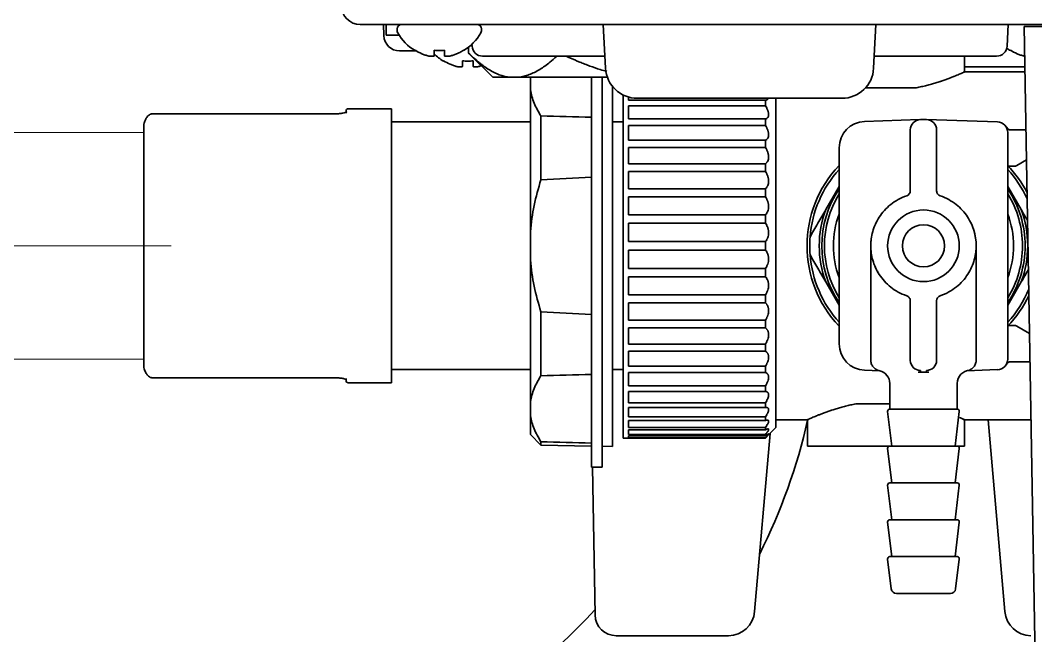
# Model space of a CAD drawing. Extents: x 6327 to 10269, y -393 to 3204.
# Drawn here: x 9465 to 9561.4, y 1313 to 1371.4 of the extents above; entities that cross this region are included whole.
import ezdxf

# ---------------------------------------------------------------- set-up
doc = ezdxf.new("R2010")
doc.units = 0
doc.header["$LTSCALE"] = 5
doc.layers.get('0').update_dxf_attribs({"linetype": 'CONTINUOUS', "lineweight": 0})
doc.layers.add('1', color=7, linetype='CONTINUOUS', true_color=0xffffff)

msp = doc.modelspace()

# ---------------------------------------------------------------- linework, layer by layer
for p, q in [((9460.823, 1360.776), (9476.723, 1360.776)), ((9460.823, 1339.276), (9476.723, 1339.276))]:
    msp.add_line(p, q)
at = {"color": 4}
msp.add_line((9379.323, 1350.026), (9479.323, 1350.026), dxfattribs=at)
at = {"layer": '1', "color": 7, "linetype": 'Continuous', "lineweight": 35}
for p, q in [((10131.473, 1371.026), (9497.273, 1371.026)), ((9499.473, 1371.026), (9499.51, 1369.974)), ((9499.723, 1370.026), (9499.723, 1371.026)), ((9500.773, 1370.626), (9500.773, 1370.426)), ((9508.773, 1370.426), (9508.773, 1370.626)), ((9520.336, 1371.026), (9520.554, 1366.869)), ((9546.21, 1371.026), (9545.992, 1366.869)), ((9558.773, 1371.026), (9558.665, 1368.974)), ((9560.273, 1370.826), (9564.272, 1370.826)), ((9561.373, 1307.791), (9560.273, 1370.826)), ((9500.95, 1370.026), (9499.723, 1370.026)), ((9502.531, 1368.526), (9501.009, 1368.526)), ((9502.473, 1368.548), (9502.473, 1368.581)), ((9507.073, 1368.581), (9507.073, 1368.548)), ((9507.555, 1368.319), (9507.555, 1368.884)), ((9507.88, 1368.974), (9507.871, 1369.157)), ((9558.973, 1368.548), (9558.973, 1368.581)), ((9505.173, 1367.548), (9505.173, 1367.581)), ((9507.555, 1368.319), (9509.855, 1366.019)), ((9508.879, 1368.026), (9509.877, 1368.026)), ((9509.877, 1368.026), (9520.493, 1368.026)), ((9546.052, 1368.026), (9556.669, 1368.026)), ((9554.623, 1366.483), (9554.623, 1368.026)), ((9556.669, 1368.026), (9557.667, 1368.026)), ((9560.273, 1368.03), (9560.325, 1368.024)), ((9560.351, 1366.526), (9554.527, 1366.526)), ((9554.623, 1367.026), (9560.342, 1367.026)), ((9509.855, 1366.019), (9511.493, 1366.019)), ((9511.493, 1366.019), (9512.278, 1366.019)), ((9520.723, 1366.02), (9512.278, 1366.019)), ((9513.423, 1364.816), (9513.423, 1366.019)), ((9519.223, 1366.019), (9519.223, 1361.026)), ((9520.223, 1366.019), (9520.223, 1361.026)), ((9513.423, 1351.363), (9513.423, 1364.816)), ((9521.223, 1330.99), (9521.223, 1365.132)), ((9550.046, 1365.026), (9545.232, 1365.026)), ((9522.223, 1331.776), (9522.223, 1364.335)), ((9522.723, 1363.854), (9522.723, 1364.142)), ((9535.723, 1363.854), (9522.723, 1363.854)), ((9523.55, 1364.026), (9542.996, 1364.026)), ((9535.723, 1363.316), (9535.723, 1363.854)), ((9536.723, 1364.025), (9536.723, 1332.776)), ((9495.923, 1362.826), (9495.923, 1362.627)), ((9500.223, 1363.026), (9496.123, 1363.026)), ((9500.223, 1337.026), (9500.223, 1363.026)), ((9522.723, 1362.062), (9522.723, 1363.316)), ((9522.723, 1363.316), (9535.723, 1363.316)), ((9494.923, 1362.552), (9477.602, 1362.552)), ((9494.923, 1362.552), (9494.923, 1362.545)), ((9513.423, 1361.776), (9500.223, 1361.776)), ((9514.423, 1362.352), (9514.423, 1356.291)), ((9522.223, 1361.776), (9521.223, 1361.776)), ((9535.723, 1362.062), (9522.723, 1362.062)), ((9535.723, 1361.446), (9535.723, 1362.062)), ((9545.136, 1361.831), (9550.338, 1362.013)), ((9550.438, 1362.016), (9550.723, 1362.026)), ((9550.723, 1362.026), (9551.008, 1362.016)), ((9551.006, 1362.016), (9557.758, 1361.78)), ((9476.723, 1338.729), (9476.723, 1361.324)), ((9519.223, 1329.026), (9519.223, 1361.026)), ((9520.223, 1361.026), (9520.223, 1329.026)), ((9522.723, 1360.036), (9522.723, 1361.446)), ((9522.723, 1361.446), (9535.723, 1361.446)), ((9558.716, 1361.135), (9558.595, 1361.271)), ((9558.723, 1360.781), (9558.723, 1359.782)), ((9559.025, 1361.026), (9560.447, 1361.026)), ((9535.723, 1360.036), (9522.723, 1360.036)), ((9535.723, 1359.354), (9535.723, 1360.036)), ((9558.723, 1359.782), (9558.723, 1340.271)), ((9522.723, 1357.815), (9522.723, 1359.354)), ((9522.723, 1359.354), (9535.723, 1359.354)), ((9542.723, 1340.72), (9542.723, 1359.333)), ((9535.723, 1357.815), (9522.723, 1357.815)), ((9535.723, 1357.08), (9535.723, 1357.815)), ((9549.473, 1355.24), (9549.473, 1358.518)), ((9551.973, 1358.518), (9551.973, 1355.24)), ((9560.497, 1358.191), (9559.592, 1357.647)), ((9522.723, 1355.442), (9522.723, 1357.08)), ((9522.723, 1357.08), (9535.723, 1357.08)), ((9558.87, 1357.576), (9558.723, 1357.576)), ((9559.334, 1357.576), (9558.87, 1357.576)), ((9535.723, 1355.442), (9522.723, 1355.442)), ((9535.723, 1354.669), (9535.723, 1355.442)), ((9542.723, 1355.67), (9541.446, 1353.459)), ((9559.999, 1353.459), (9558.723, 1355.67)), ((9522.723, 1352.964), (9522.723, 1354.669)), ((9522.723, 1354.669), (9535.723, 1354.669)), ((9535.723, 1352.964), (9522.723, 1352.964)), ((9535.723, 1352.167), (9535.723, 1352.964)), ((9522.723, 1350.428), (9522.723, 1352.167)), ((9522.723, 1352.167), (9535.723, 1352.167)), ((9513.423, 1348.689), (9513.423, 1351.363)), ((9535.723, 1350.428), (9522.723, 1350.428)), ((9535.723, 1349.624), (9535.723, 1350.428)), ((9522.723, 1347.885), (9522.723, 1349.624)), ((9522.723, 1349.624), (9535.723, 1349.624)), ((9545.723, 1350.026), (9545.723, 1339.054)), ((9555.723, 1339.04), (9555.723, 1350.046)), ((9513.423, 1335.236), (9513.423, 1348.689)), ((9535.723, 1347.885), (9522.723, 1347.885)), ((9535.723, 1347.089), (9535.723, 1347.885)), ((9522.723, 1345.384), (9522.723, 1347.089)), ((9522.723, 1347.089), (9535.723, 1347.089)), ((9541.446, 1346.593), (9542.723, 1344.383)), ((9558.723, 1344.383), (9559.999, 1346.593)), ((9535.723, 1345.384), (9522.723, 1345.384)), ((9535.723, 1344.61), (9535.723, 1345.384)), ((9522.723, 1342.972), (9522.723, 1344.61)), ((9522.723, 1344.61), (9535.723, 1344.61)), ((9549.473, 1341.534), (9549.473, 1344.812)), ((9551.973, 1344.812), (9551.973, 1341.534)), ((9514.423, 1343.761), (9514.423, 1337.7)), ((9535.723, 1342.972), (9522.723, 1342.972)), ((9535.723, 1342.238), (9535.723, 1342.972)), ((9558.723, 1342.476), (9558.87, 1342.476)), ((9558.87, 1342.476), (9559.334, 1342.476)), ((9559.592, 1342.405), (9560.785, 1341.689)), ((9522.723, 1340.699), (9522.723, 1342.238)), ((9522.723, 1342.238), (9535.723, 1342.238)), ((9535.723, 1340.699), (9522.723, 1340.699)), ((9535.723, 1340.016), (9535.723, 1340.699)), ((9522.723, 1338.606), (9522.723, 1340.016)), ((9522.723, 1340.016), (9535.723, 1340.016)), ((9558.723, 1340.271), (9558.723, 1339.271)), ((9535.723, 1338.606), (9522.723, 1338.606)), ((9535.723, 1337.99), (9535.723, 1338.606)), ((9560.831, 1339.026), (9559.025, 1339.026)), ((9500.223, 1338.276), (9513.423, 1338.276)), ((9521.223, 1338.276), (9522.223, 1338.276)), ((9522.723, 1336.736), (9522.723, 1337.99)), ((9522.723, 1337.99), (9535.723, 1337.99)), ((9546.592, 1338.17), (9545.136, 1338.221)), ((9550.249, 1338.043), (9550.207, 1338.044)), ((9550.723, 1338.026), (9550.249, 1338.043)), ((9551.197, 1338.043), (9550.723, 1338.026)), ((9551.239, 1338.044), (9551.197, 1338.043)), ((9557.758, 1338.272), (9554.853, 1338.17)), ((9477.605, 1337.5), (9494.923, 1337.5)), ((9494.923, 1337.5), (9494.923, 1337.507)), ((9495.923, 1337.226), (9495.923, 1337.425)), ((9496.123, 1337.026), (9500.223, 1337.026)), ((9535.723, 1336.736), (9522.723, 1336.736)), ((9535.723, 1336.198), (9535.723, 1336.736)), ((9547.523, 1336.96), (9547.523, 1334.526)), ((9553.923, 1334.526), (9553.923, 1336.962)), ((9522.723, 1335.125), (9522.723, 1336.198)), ((9522.723, 1336.198), (9535.723, 1336.198)), ((9513.423, 1333.899), (9513.423, 1335.236)), ((9535.723, 1335.125), (9522.723, 1335.125)), ((9522.723, 1333.803), (9522.723, 1334.675)), ((9522.723, 1334.675), (9535.723, 1334.675)), ((9535.723, 1334.675), (9535.723, 1335.125)), ((9544.3, 1335.026), (9547.523, 1335.026)), ((9513.423, 1332.126), (9513.423, 1333.899)), ((9535.723, 1333.803), (9522.723, 1333.803)), ((9535.723, 1333.451), (9535.723, 1333.803)), ((9547.324, 1334.302), (9547.723, 1331.026)), ((9550.723, 1334.526), (9547.523, 1334.526)), ((9553.923, 1334.526), (9550.723, 1334.526)), ((9553.723, 1331.026), (9554.121, 1334.302)), ((9522.723, 1332.798), (9522.723, 1333.451)), ((9522.723, 1333.451), (9535.723, 1333.451)), ((9535.723, 1332.798), (9522.723, 1332.798)), ((9535.723, 1332.549), (9535.723, 1332.798)), ((9535.866, 1331.919), (9536.723, 1332.776)), ((9536.723, 1333.526), (9539.819, 1333.526)), ((9539.723, 1333.569), (9539.723, 1331.026)), ((9554.527, 1333.526), (9560.927, 1333.526)), ((9554.623, 1331.026), (9554.623, 1333.569)), ((9558.448, 1315.308), (9556.854, 1333.526)), ((9513.423, 1332.126), (9514.423, 1331.109)), ((9522.223, 1331.776), (9522.723, 1331.776)), ((9522.723, 1332.128), (9522.723, 1332.549)), ((9522.723, 1332.549), (9535.723, 1332.549)), ((9535.723, 1332.128), (9522.723, 1332.128)), ((9522.723, 1331.806), (9522.723, 1331.988)), ((9522.723, 1331.988), (9535.723, 1331.988)), ((9535.723, 1331.806), (9522.723, 1331.806)), ((9522.723, 1331.778), (9535.723, 1331.778)), ((9536.177, 1332.212), (9534.698, 1315.308)), ((9535.723, 1331.988), (9535.723, 1332.128)), ((9535.723, 1331.778), (9535.723, 1331.806)), ((9514.423, 1331.109), (9514.423, 1331.435)), ((9514.423, 1331.109), (9519.223, 1331.025)), ((9520.223, 1331.007), (9521.223, 1330.99)), ((9539.723, 1331.026), (9547.173, 1331.026)), ((9547.173, 1331.026), (9547.523, 1331.026)), ((9547.324, 1330.802), (9547.723, 1327.526)), ((9553.923, 1331.026), (9547.523, 1331.026)), ((9553.723, 1327.526), (9554.121, 1330.802)), ((9553.923, 1331.026), (9554.623, 1331.026)), ((9519.223, 1329.026), (9520.223, 1329.026)), ((9519.551, 1314.991), (9519.306, 1329.025)), ((9547.324, 1327.302), (9547.723, 1324.026)), ((9553.923, 1327.526), (9547.523, 1327.526)), ((9553.723, 1324.026), (9554.121, 1327.302)), ((9547.324, 1323.802), (9547.723, 1320.526)), ((9553.923, 1324.026), (9547.523, 1324.026)), ((9553.723, 1320.526), (9554.121, 1323.802)), ((9547.324, 1320.302), (9547.669, 1317.466)), ((9553.923, 1320.526), (9547.523, 1320.526)), ((9553.776, 1317.466), (9554.121, 1320.302)), ((9548.166, 1317.026), (9553.28, 1317.026)), ((9521.551, 1313.026), (9532.208, 1313.026))]:
    msp.add_line(p, q, dxfattribs=at)
for radius in [3.4, 2]:
    msp.add_circle((9550.723, 1350.026), radius, dxfattribs=at)
for centre, radius, start, end in [((9497.273, 1372.826), 1.8, 180, 270), ((9501.173, 1370.626), 0.4, 90, 180), ((9501.173, 1370.426), 0.4, 180, 210.30118), ((9508.373, 1370.626), 0.4, 0, 90), ((9508.373, 1370.426), 0.4, 329.69882, 0), ((9501.009, 1370.026), 1.5, 182, 270), ((9504.972, 1372.646), 4.8, 210.30118, 238.60739), ((9504.574, 1372.646), 4.8, 301.34588, 329.69882), ((9504.773, 1372.328), 3.78, 262.39595, 269.99653), ((9504.773, 1372.328), 3.78, 270.00345, 277.60407), ((9508.879, 1369.026), 1, 183, 270), ((9557.667, 1369.026), 1, 270, 357), ((9561.472, 1372.646), 4.8, 233.7647, 238.60739), ((9507.672, 1371.646), 4.8, 224.9188, 238.62729), ((9523.55, 1367.026), 3, 183, 270), ((9542.996, 1367.026), 3, 270, 357), ((9496.123, 1362.826), 0.2, 90, 180), ((9545.223, 1359.333), 2.5, 92, 180), ((9550.473, 1361.017), 1, 92.00026, 180), ((9550.973, 1361.017), 1, 0, 88), ((9557.723, 1360.781), 1, 0, 88), ((9559.025, 1361.526), 0.5, 209.78213, 270), ((9550.723, 1350.026), 11.05, 136.38935, 223.61623), ((9550.723, 1350.026), 10.8, 137.79455, 175.47437), ((9550.723, 1350.026), 10.8, 24.35661, 42.20541), ((9550.723, 1350.026), 11.05, 27.19128, 43.61064), ((9559.334, 1358.076), 0.5, 270, 300.96376), ((9656.524, -1340.609), 2700.641, 92.914181, 93.016155), ((9550.723, 1350.026), 9.65, 146.00247, 213.99742), ((9550.723, 1350.026), 9.4, 148.33124, 211.66879), ((9548.973, 1355.24), 0.5, 288.553, 0), ((9550.723, 1350.026), 9.65, 0, 34.00317), ((9550.723, 1350.026), 9.4, 0, 31.67432), ((9550.723, 1350.026), 9.891, 159.69258, 200.30742), ((9550.723, 1350.026), 8.55, 159.33933, 200.66065), ((9550.723, 1350.026), 8.55, 0, 20.66628), ((9550.723, 1350.026), 9.891, 339.69258, 20.30742), ((9550.723, 1350.026), 5, 342.71717, 17.35029), ((9550.723, 1350.026), 10.8, 175.47437, 184.52563), ((9550.723, 1350.026), 10.8, 184.52563, 222.20545), ((9550.723, 1350.026), 9.65, 325.99683, 0), ((9550.723, 1350.026), 9.4, 328.32568, 0), ((9550.723, 1350.026), 8.55, 339.33372, 0), ((9552.473, 1344.812), 0.5, 108.553, 180), ((9550.723, 1350.026), 10.8, 317.79455, 337.64382), ((9550.723, 1350.026), 11.05, 316.38375, 334.80002), ((9656.524, 4040.661), 2700.641, 266.983845, 267.085819), ((9559.334, 1341.976), 0.5, 59.03624, 90), ((9545.223, 1340.72), 2.5, 180, 268), ((9557.723, 1339.271), 1, 272, 0), ((9559.025, 1338.526), 0.5, 90, 150.21787), ((9496.123, 1337.226), 0.2, 180, 270), ((9547.523, 1334.326), 0.2, 90, 186.93646), ((9553.923, 1334.326), 0.2, 353.06354, 90), ((9486.073, 1345.576), 55, 333.23204, 347.27907), ((9547.523, 1330.826), 0.2, 90, 186.93646), ((9553.923, 1330.826), 0.2, 353.06354, 90), ((9547.523, 1327.326), 0.2, 90, 186.93646), ((9553.923, 1327.326), 0.2, 353.06354, 90), ((9547.523, 1323.826), 0.2, 90, 186.93646), ((9553.923, 1323.826), 0.2, 353.06354, 90), ((9547.523, 1320.326), 0.2, 90, 186.93646), ((9553.923, 1320.326), 0.2, 353.06354, 90), ((9548.166, 1317.526), 0.5, 186.93646, 270), ((9553.28, 1317.526), 0.5, 270, 353.06354), ((9486.073, 1345.576), 45, 270, 318.05157), ((9521.551, 1315.026), 2, 181, 270.72164), ((9532.208, 1315.526), 2.5, 270.53943, 355), ((9560.938, 1315.526), 2.5, 185, 269.23801)]:
    msp.add_arc(centre, radius, start, end, dxfattribs=at)
for centre, major_axis, ratio, start_param, end_param in [((9656.524, 2710.802), (2700.641, 0), 0.5, 4.659747, 4.661527), ((9550.473, 1339.142), (-1, 0), 0.9574, 0, 1.527307), ((9550.973, 1339.142), (1, 0), 0.957403, 4.755865, 6.283172), ((9656.524, -10.75), (-2700.641, 0), 0.5, 4.763251, 4.765031), ((9546.273, 1336.962), (0.056, 1.249), 1, 4.75561, 6.08084), ((9555.173, 1336.962), (0.078, -1.248), 1, 3.110904, 4.650725), ((9656.524, 2679.885), (-2700.641, 0), 0.5, 1.518154, 1.519934)]:
    msp.add_ellipse(centre, major_axis=major_axis, ratio=ratio, start_param=start_param, end_param=end_param, dxfattribs=at)
for points, knots in [([(9502.473, 1368.581), (9502.676, 1368.457), (9502.886, 1368.349), (9503.211, 1368.211), (9503.321, 1368.169), (9503.544, 1368.093), (9503.658, 1368.06), (9503.773, 1368.03)], [0, 0, 0, 0, 0.5, 0.5, 0.75, 0.75, 1, 1, 1, 1]), ([(9505.273, 1368.581), (9505.273, 1368.457), (9505.273, 1368.349), (9505.273, 1368.211), (9505.273, 1368.169), (9505.273, 1368.093), (9505.273, 1368.06), (9505.273, 1368.03)], [0, 0, 0, 0, 0.5, 0.5, 0.75, 0.75, 1, 1, 1, 1]), ([(9558.973, 1368.581), (9559.176, 1368.457), (9559.386, 1368.349), (9559.711, 1368.211), (9559.821, 1368.169), (9560.044, 1368.093), (9560.158, 1368.06), (9560.273, 1368.03)], [0, 0, 0, 0, 0.5, 0.5, 0.75, 0.75, 1, 1, 1, 1]), ([(9505.173, 1367.581), (9505.376, 1367.457), (9505.586, 1367.349), (9505.911, 1367.211), (9506.021, 1367.169), (9506.244, 1367.093), (9506.358, 1367.06), (9506.473, 1367.03)], [0, 0, 0, 0, 0.5, 0.5, 0.75, 0.75, 1, 1, 1, 1]), ([(9511.493, 1366.019), (9511.146, 1366.056), (9510.805, 1366.139), (9510.131, 1366.389), (9509.799, 1366.556), (9509.307, 1366.857), (9509.144, 1366.967), (9508.901, 1367.142), (9508.82, 1367.203), (9508.699, 1367.296), (9508.659, 1367.328), (9508.578, 1367.392), (9508.378, 1367.555), (9508.022, 1367.865), (9507.71, 1368.165), (9507.555, 1368.319)], [0, 0, 0, 0, 0.25, 0.25, 0.5, 0.5, 0.625, 0.625, 0.6875, 0.6875, 0.71875, 0.71875, 0.75, 0.875, 1, 1, 1, 1]), ([(9507.973, 1367.581), (9507.973, 1367.457), (9507.973, 1367.349), (9507.973, 1367.211), (9507.973, 1367.169), (9507.973, 1367.093), (9507.973, 1367.06), (9507.973, 1367.03)], [0, 0, 0, 0, 0.5, 0.5, 0.75, 0.75, 1, 1, 1, 1]), ([(9515.88, 1367.994), (9515.681, 1367.806), (9515.165, 1367.35), (9514.638, 1366.965), (9513.984, 1366.562), (9513.651, 1366.394), (9513.226, 1366.236), (9513.141, 1366.207), (9513.012, 1366.167), (9512.969, 1366.154), (9512.883, 1366.131), (9512.668, 1366.075), (9512.451, 1366.037), (9512.278, 1366.019)], [0, 0, 0, 0, 0.175766, 0.450511, 0.450511, 0.725255, 0.725255, 0.793942, 0.793942, 0.828285, 0.828285, 0.862628, 1, 1, 1, 1]), ([(9520.671, 1366.577), (9520.462, 1366.633), (9520.254, 1366.693), (9519.719, 1366.857), (9519.393, 1366.967), (9518.907, 1367.142), (9518.745, 1367.203), (9518.503, 1367.296), (9518.422, 1367.328), (9518.262, 1367.392), (9517.861, 1367.555), (9517.368, 1367.77), (9516.958, 1367.96), (9516.862, 1368.005)], [0, 0, 0, 0, 0.160258, 0.160258, 0.414186, 0.414186, 0.54115, 0.54115, 0.604632, 0.604632, 0.668114, 0.922042, 1, 1, 1, 1]), ([(9508.473, 1367.03), (9508.527, 1367.044), (9508.621, 1367.07), (9508.714, 1367.099), (9508.754, 1367.112)], [0, 0, 0, 0, 0.576177, 1, 1, 1, 1]), ([(9554.623, 1366.526), (9554.623, 1366.526), (9554.609, 1366.52), (9554.568, 1366.502), (9554.534, 1366.486), (9554.527, 1366.483), (9554.511, 1366.476), (9554.503, 1366.472), (9554.477, 1366.461), (9554.458, 1366.452), (9554.396, 1366.425), (9554.301, 1366.383), (9554.121, 1366.305), (9553.975, 1366.244), (9553.857, 1366.195), (9553.816, 1366.178), (9553.752, 1366.152), (9553.73, 1366.143), (9553.686, 1366.125), (9553.575, 1366.08), (9553.359, 1365.994), (9553.04, 1365.873), (9552.807, 1365.789), (9552.625, 1365.725), (9552.532, 1365.693), (9552.435, 1365.661), (9552.371, 1365.639), (9552.338, 1365.628), (9552.173, 1365.574), (9551.902, 1365.488), (9551.473, 1365.362), (9551.022, 1365.241), (9550.706, 1365.166), (9550.382, 1365.093), (9550.216, 1365.059), (9550.046, 1365.026)], [0, 0, 0, 0, 0.060997, 0.123598, 0.123598, 0.139248, 0.139248, 0.154898, 0.154898, 0.186198, 0.186198, 0.248798, 0.311398, 0.373998, 0.373998, 0.405298, 0.405298, 0.420948, 0.420948, 0.436598, 0.499199, 0.561799, 0.624399, 0.624399, 0.655699, 0.671349, 0.671349, 0.686999, 0.686999, 0.749599, 0.812199, 0.8748, 0.9374, 0.9374, 1, 1, 1, 1]), ([(9514.423, 1362.352), (9514.162, 1362.753), (9513.943, 1363.159), (9513.604, 1363.979), (9513.485, 1364.395), (9513.423, 1364.816)], [0, 0, 0, 0, 0.5, 0.5, 1, 1, 1, 1]), ([(9535.723, 1363.854), (9535.767, 1363.857), (9535.807, 1363.865), (9535.861, 1363.886), (9535.878, 1363.894), (9535.902, 1363.909), (9535.91, 1363.914), (9535.925, 1363.926), (9535.932, 1363.932), (9535.96, 1363.959), (9535.977, 1363.983), (9535.991, 1364.011)], [0, 0, 0, 0, 0.358808, 0.358808, 0.538212, 0.538212, 0.627914, 0.627914, 0.717616, 0.717616, 1, 1, 1, 1]), ([(9495.961, 1362.727), (9495.961, 1362.727), (9495.96, 1362.726), (9495.937, 1362.71), (9495.837, 1362.669), (9495.628, 1362.612), (9495.298, 1362.565), (9495.003, 1362.547), (9494.849, 1362.554), (9494.827, 1362.555)], [0, 0, 0, 0, 0.018111, 0.118249, 0.264032, 0.470073, 0.710482, 0.959056, 1, 1, 1, 1]), ([(9535.723, 1362.062), (9535.767, 1362.075), (9535.807, 1362.093), (9535.861, 1362.128), (9535.878, 1362.142), (9535.902, 1362.164), (9535.91, 1362.172), (9535.925, 1362.189), (9535.932, 1362.197), (9535.965, 1362.242), (9535.986, 1362.284), (9536.008, 1362.356), (9536.013, 1362.381), (9536.019, 1362.422), (9536.02, 1362.436), (9536.022, 1362.465), (9536.023, 1362.479), (9536.023, 1362.553), (9536.016, 1362.617), (9535.998, 1362.701), (9535.994, 1362.718), (9535.985, 1362.752), (9535.97, 1362.804), (9535.953, 1362.856), (9535.926, 1362.926), (9535.911, 1362.962), (9535.879, 1363.034), (9535.862, 1363.069), (9535.807, 1363.176), (9535.767, 1363.246), (9535.723, 1363.316)], [0, 0, 0, 0, 0.125, 0.125, 0.1875, 0.1875, 0.21875, 0.21875, 0.25, 0.25, 0.375, 0.375, 0.4375, 0.4375, 0.46875, 0.46875, 0.5, 0.5, 0.625, 0.625, 0.65625, 0.65625, 0.6875, 0.75, 0.75, 0.8125, 0.8125, 0.875, 0.875, 1, 1, 1, 1]), ([(9476.723, 1361.324), (9476.723, 1361.331), (9476.723, 1361.339), (9476.723, 1361.354), (9476.724, 1361.377), (9476.726, 1361.43), (9476.73, 1361.475), (9476.738, 1361.535), (9476.742, 1361.564), (9476.753, 1361.622), (9476.759, 1361.651), (9476.779, 1361.735), (9476.795, 1361.789), (9476.833, 1361.894), (9476.853, 1361.945), (9476.876, 1361.994)], [0, 0, 0, 0, 0.03125, 0.03125, 0.0625, 0.125, 0.25, 0.25, 0.375, 0.375, 0.5, 0.5, 0.75, 0.75, 1, 1, 1, 1]), ([(9476.876, 1361.994), (9476.9, 1362.044), (9476.926, 1362.094), (9476.986, 1362.19), (9477.019, 1362.236), (9477.075, 1362.303), (9477.095, 1362.324), (9477.137, 1362.367), (9477.159, 1362.387), (9477.228, 1362.445), (9477.278, 1362.481), (9477.334, 1362.511)], [0, 0, 0, 0, 0.25, 0.25, 0.5, 0.5, 0.625, 0.625, 0.75, 0.75, 1, 1, 1, 1]), ([(9535.723, 1360.036), (9535.767, 1360.058), (9535.807, 1360.086), (9535.861, 1360.135), (9535.878, 1360.153), (9535.902, 1360.183), (9535.91, 1360.193), (9535.925, 1360.214), (9535.932, 1360.225), (9535.965, 1360.282), (9535.986, 1360.333), (9536.008, 1360.417), (9536.013, 1360.447), (9536.019, 1360.494), (9536.02, 1360.51), (9536.022, 1360.543), (9536.023, 1360.559), (9536.023, 1360.642), (9536.016, 1360.712), (9535.998, 1360.803), (9535.994, 1360.822), (9535.985, 1360.859), (9535.97, 1360.914), (9535.953, 1360.97), (9535.926, 1361.044), (9535.911, 1361.082), (9535.879, 1361.157), (9535.862, 1361.194), (9535.807, 1361.303), (9535.767, 1361.375), (9535.723, 1361.446)], [0, 0, 0, 0, 0.125, 0.125, 0.1875, 0.1875, 0.21875, 0.21875, 0.25, 0.25, 0.375, 0.375, 0.4375, 0.4375, 0.46875, 0.46875, 0.5, 0.5, 0.625, 0.625, 0.65625, 0.65625, 0.6875, 0.75, 0.75, 0.8125, 0.8125, 0.875, 0.875, 1, 1, 1, 1]), ([(9549.473, 1358.518), (9549.473, 1358.709), (9549.473, 1359.089), (9549.473, 1359.627), (9549.473, 1360.106), (9549.473, 1360.497), (9549.473, 1360.787), (9549.473, 1360.973), (9549.473, 1361.017), (9549.473, 1361.017)], [0, 0, 0, 0, 0.146168, 0.289853, 0.434024, 0.577627, 0.714047, 0.851827, 1, 1, 1, 1]), ([(9551.973, 1361.017), (9551.973, 1361.017), (9551.973, 1360.972), (9551.973, 1360.775), (9551.973, 1360.461), (9551.973, 1360.055), (9551.973, 1359.589), (9551.973, 1359.075), (9551.973, 1358.709), (9551.973, 1358.518)], [0, 0, 0, 0, 0.148263, 0.293914, 0.439938, 0.585587, 0.720883, 0.853972, 1, 1, 1, 1]), ([(9535.723, 1357.815), (9535.767, 1357.846), (9535.807, 1357.883), (9535.861, 1357.946), (9535.878, 1357.968), (9535.902, 1358.004), (9535.91, 1358.016), (9535.925, 1358.042), (9535.932, 1358.055), (9535.965, 1358.122), (9535.986, 1358.181), (9536.008, 1358.277), (9536.013, 1358.31), (9536.019, 1358.362), (9536.02, 1358.38), (9536.022, 1358.416), (9536.023, 1358.434), (9536.023, 1358.524), (9536.016, 1358.6), (9535.998, 1358.696), (9535.994, 1358.716), (9535.985, 1358.755), (9535.97, 1358.813), (9535.953, 1358.871), (9535.926, 1358.948), (9535.911, 1358.986), (9535.879, 1359.063), (9535.862, 1359.101), (9535.807, 1359.212), (9535.767, 1359.284), (9535.723, 1359.354)], [0, 0, 0, 0, 0.125, 0.125, 0.1875, 0.1875, 0.21875, 0.21875, 0.25, 0.25, 0.375, 0.375, 0.4375, 0.4375, 0.46875, 0.46875, 0.5, 0.5, 0.625, 0.625, 0.65625, 0.65625, 0.6875, 0.75, 0.75, 0.8125, 0.8125, 0.875, 0.875, 1, 1, 1, 1]), ([(9535.723, 1355.442), (9535.767, 1355.482), (9535.807, 1355.526), (9535.861, 1355.602), (9535.878, 1355.628), (9535.902, 1355.67), (9535.91, 1355.684), (9535.925, 1355.713), (9535.932, 1355.728), (9535.965, 1355.805), (9535.986, 1355.87), (9536.008, 1355.975), (9536.013, 1356.012), (9536.019, 1356.068), (9536.02, 1356.087), (9536.022, 1356.126), (9536.023, 1356.145), (9536.023, 1356.241), (9536.016, 1356.32), (9535.998, 1356.421), (9535.994, 1356.441), (9535.985, 1356.481), (9535.97, 1356.541), (9535.953, 1356.6), (9535.926, 1356.678), (9535.911, 1356.717), (9535.879, 1356.793), (9535.862, 1356.831), (9535.807, 1356.941), (9535.767, 1357.012), (9535.723, 1357.08)], [0, 0, 0, 0, 0.125, 0.125, 0.1875, 0.1875, 0.21875, 0.21875, 0.25, 0.25, 0.375, 0.375, 0.4375, 0.4375, 0.46875, 0.46875, 0.5, 0.5, 0.625, 0.625, 0.65625, 0.65625, 0.6875, 0.75, 0.75, 0.8125, 0.8125, 0.875, 0.875, 1, 1, 1, 1]), ([(9513.423, 1351.363), (9513.485, 1352.206), (9513.604, 1353.037), (9513.943, 1354.678), (9514.162, 1355.489), (9514.423, 1356.291)], [0, 0, 0, 0, 0.5, 0.5, 1, 1, 1, 1]), ([(9551.973, 1355.24), (9551.973, 1355.188), (9551.981, 1355.136), (9552.013, 1355.037), (9552.037, 1354.991), (9552.097, 1354.906), (9552.134, 1354.869), (9552.218, 1354.807), (9552.265, 1354.783), (9552.314, 1354.766)], [0, 0, 0, 0, 0.25, 0.25, 0.5, 0.5, 0.75, 0.75, 1, 1, 1, 1]), ([(9535.723, 1352.964), (9535.767, 1353.011), (9535.807, 1353.063), (9535.861, 1353.149), (9535.878, 1353.179), (9535.902, 1353.226), (9535.91, 1353.242), (9535.925, 1353.274), (9535.932, 1353.291), (9535.965, 1353.375), (9535.986, 1353.446), (9536.008, 1353.558), (9536.013, 1353.597), (9536.019, 1353.656), (9536.02, 1353.677), (9536.022, 1353.717), (9536.023, 1353.737), (9536.023, 1353.837), (9536.016, 1353.918), (9535.998, 1354.02), (9535.994, 1354.041), (9535.985, 1354.081), (9535.97, 1354.142), (9535.953, 1354.201), (9535.926, 1354.278), (9535.911, 1354.317), (9535.879, 1354.392), (9535.862, 1354.429), (9535.807, 1354.536), (9535.767, 1354.604), (9535.723, 1354.669)], [0, 0, 0, 0, 0.125, 0.125, 0.1875, 0.1875, 0.21875, 0.21875, 0.25, 0.25, 0.375, 0.375, 0.4375, 0.4375, 0.46875, 0.46875, 0.5, 0.5, 0.625, 0.625, 0.65625, 0.65625, 0.6875, 0.75, 0.75, 0.8125, 0.8125, 0.875, 0.875, 1, 1, 1, 1]), ([(9549.132, 1345.286), (9548.848, 1345.381), (9548.578, 1345.5), (9548.07, 1345.778), (9547.833, 1345.936), (9547.395, 1346.284), (9547.195, 1346.473), (9546.834, 1346.872), (9546.673, 1347.083), (9546.39, 1347.518), (9546.268, 1347.742), (9546.063, 1348.197), (9545.979, 1348.427), (9545.848, 1348.887), (9545.801, 1349.118), (9545.738, 1349.572), (9545.723, 1349.797), (9545.723, 1350.03), (9545.723, 1350.043), (9545.723, 1350.071), (9545.723, 1350.113), (9545.726, 1350.21), (9545.73, 1350.294), (9545.741, 1350.462), (9545.752, 1350.576), (9545.798, 1350.918), (9545.845, 1351.149), (9545.975, 1351.611), (9546.058, 1351.843), (9546.263, 1352.299), (9546.384, 1352.525), (9546.667, 1352.962), (9546.828, 1353.173), (9547.19, 1353.575), (9547.391, 1353.764), (9547.829, 1354.113), (9548.067, 1354.272), (9548.576, 1354.551), (9548.847, 1354.671), (9549.132, 1354.766)], [0, 0, 0, 0, 0.0625, 0.0625, 0.125, 0.125, 0.1875, 0.1875, 0.25, 0.25, 0.3125, 0.3125, 0.375, 0.375, 0.4375, 0.4375, 0.5, 0.5, 0.503906, 0.503906, 0.507812, 0.515625, 0.53125, 0.53125, 0.5625, 0.5625, 0.625, 0.625, 0.6875, 0.6875, 0.75, 0.75, 0.8125, 0.8125, 0.875, 0.875, 0.9375, 0.9375, 1, 1, 1, 1]), ([(9552.314, 1354.766), (9552.596, 1354.672), (9552.865, 1354.553), (9553.369, 1354.278), (9553.605, 1354.121), (9554.041, 1353.777), (9554.24, 1353.59), (9554.601, 1353.194), (9554.761, 1352.985), (9555.044, 1352.554), (9555.166, 1352.332), (9555.372, 1351.882), (9555.457, 1351.654), (9555.59, 1351.197), (9555.638, 1350.969), (9555.704, 1350.518), (9555.72, 1350.295), (9555.723, 1350.076), (9555.723, 1350.074), (9555.723, 1350.071), (9555.723, 1350.066), (9555.723, 1350.053), (9555.723, 1350.029), (9555.723, 1349.98), (9555.721, 1349.882), (9555.718, 1349.798), (9555.708, 1349.628), (9555.698, 1349.514), (9555.654, 1349.169), (9555.609, 1348.936), (9555.481, 1348.469), (9555.398, 1348.236), (9555.195, 1347.775), (9555.073, 1347.548), (9554.79, 1347.107), (9554.629, 1346.893), (9554.266, 1346.488), (9554.065, 1346.296), (9553.624, 1345.944), (9553.385, 1345.784), (9552.873, 1345.503), (9552.6, 1345.382), (9552.314, 1345.286)], [0, 0, 0, 0, 0.0625, 0.0625, 0.125, 0.125, 0.1875, 0.1875, 0.25, 0.25, 0.3125, 0.3125, 0.375, 0.375, 0.4375, 0.4375, 0.5, 0.5, 0.500488, 0.500488, 0.500977, 0.501953, 0.503906, 0.507812, 0.515625, 0.53125, 0.53125, 0.5625, 0.5625, 0.625, 0.625, 0.6875, 0.6875, 0.75, 0.75, 0.8125, 0.8125, 0.875, 0.875, 0.9375, 0.9375, 1, 1, 1, 1]), ([(9539.957, 1350.878), (9540.202, 1351.303), (9540.448, 1351.73), (9540.945, 1352.59), (9541.195, 1353.023), (9541.446, 1353.459)], [0, 0, 0, 0, 0.5, 0.5, 1, 1, 1, 1]), ([(9535.723, 1350.428), (9535.767, 1350.483), (9535.807, 1350.541), (9535.861, 1350.636), (9535.878, 1350.668), (9535.902, 1350.719), (9535.91, 1350.737), (9535.925, 1350.772), (9535.932, 1350.79), (9535.965, 1350.88), (9535.986, 1350.955), (9536.008, 1351.073), (9536.013, 1351.113), (9536.019, 1351.174), (9536.02, 1351.195), (9536.022, 1351.236), (9536.023, 1351.256), (9536.023, 1351.359), (9536.016, 1351.441), (9535.998, 1351.543), (9535.994, 1351.563), (9535.985, 1351.603), (9535.97, 1351.663), (9535.953, 1351.72), (9535.926, 1351.796), (9535.911, 1351.833), (9535.879, 1351.906), (9535.862, 1351.941), (9535.807, 1352.043), (9535.767, 1352.107), (9535.723, 1352.167)], [0, 0, 0, 0, 0.125, 0.125, 0.1875, 0.1875, 0.21875, 0.21875, 0.25, 0.25, 0.375, 0.375, 0.4375, 0.4375, 0.46875, 0.46875, 0.5, 0.5, 0.625, 0.625, 0.65625, 0.65625, 0.6875, 0.75, 0.75, 0.8125, 0.8125, 0.875, 0.875, 1, 1, 1, 1]), ([(9535.723, 1347.885), (9535.767, 1347.945), (9535.807, 1348.009), (9535.861, 1348.111), (9535.878, 1348.145), (9535.902, 1348.199), (9535.91, 1348.218), (9535.925, 1348.255), (9535.932, 1348.274), (9535.965, 1348.368), (9535.986, 1348.446), (9536.008, 1348.566), (9536.013, 1348.607), (9536.019, 1348.669), (9536.02, 1348.69), (9536.022, 1348.731), (9536.023, 1348.752), (9536.023, 1348.855), (9536.016, 1348.935), (9535.998, 1349.035), (9535.994, 1349.055), (9535.985, 1349.094), (9535.97, 1349.152), (9535.953, 1349.207), (9535.926, 1349.279), (9535.911, 1349.314), (9535.879, 1349.383), (9535.862, 1349.416), (9535.807, 1349.511), (9535.767, 1349.569), (9535.723, 1349.624)], [0, 0, 0, 0, 0.125, 0.125, 0.1875, 0.1875, 0.21875, 0.21875, 0.25, 0.25, 0.375, 0.375, 0.4375, 0.4375, 0.46875, 0.46875, 0.5, 0.5, 0.625, 0.625, 0.65625, 0.65625, 0.6875, 0.75, 0.75, 0.8125, 0.8125, 0.875, 0.875, 1, 1, 1, 1]), ([(9541.446, 1346.593), (9541.195, 1347.029), (9540.945, 1347.462), (9540.448, 1348.322), (9540.202, 1348.749), (9539.957, 1349.174)], [0, 0, 0, 0, 0.5, 0.5, 1, 1, 1, 1]), ([(9514.423, 1343.761), (9514.162, 1344.563), (9513.943, 1345.374), (9513.604, 1347.016), (9513.485, 1347.847), (9513.423, 1348.689)], [0, 0, 0, 0, 0.5, 0.5, 1, 1, 1, 1]), ([(9546.385, 1347.54), (9546.358, 1347.588), (9546.331, 1347.635), (9546.28, 1347.732), (9546.255, 1347.78), (9546.198, 1347.897), (9546.166, 1347.966), (9546.136, 1348.035)], [0, 0, 0, 0, 0.293816, 0.293816, 0.587633, 0.587633, 1, 1, 1, 1]), ([(9535.723, 1345.384), (9535.767, 1345.448), (9535.807, 1345.516), (9535.861, 1345.623), (9535.878, 1345.659), (9535.902, 1345.715), (9535.91, 1345.734), (9535.925, 1345.773), (9535.932, 1345.792), (9535.965, 1345.889), (9535.986, 1345.968), (9536.008, 1346.089), (9536.013, 1346.129), (9536.019, 1346.191), (9536.02, 1346.212), (9536.022, 1346.252), (9536.023, 1346.273), (9536.023, 1346.373), (9536.016, 1346.452), (9535.998, 1346.547), (9535.994, 1346.566), (9535.985, 1346.603), (9535.97, 1346.658), (9535.953, 1346.71), (9535.926, 1346.777), (9535.911, 1346.81), (9535.879, 1346.872), (9535.862, 1346.902), (9535.807, 1346.989), (9535.767, 1347.041), (9535.723, 1347.089)], [0, 0, 0, 0, 0.125, 0.125, 0.1875, 0.1875, 0.21875, 0.21875, 0.25, 0.25, 0.375, 0.375, 0.4375, 0.4375, 0.46875, 0.46875, 0.5, 0.5, 0.625, 0.625, 0.65625, 0.65625, 0.6875, 0.75, 0.75, 0.8125, 0.8125, 0.875, 0.875, 1, 1, 1, 1]), ([(9549.473, 1344.812), (9549.473, 1344.864), (9549.465, 1344.916), (9549.433, 1345.015), (9549.409, 1345.062), (9549.348, 1345.146), (9549.312, 1345.183), (9549.228, 1345.245), (9549.181, 1345.269), (9549.132, 1345.286)], [0, 0, 0, 0, 0.25, 0.25, 0.5, 0.5, 0.75, 0.75, 1, 1, 1, 1]), ([(9535.723, 1342.972), (9535.767, 1343.04), (9535.807, 1343.111), (9535.861, 1343.221), (9535.878, 1343.258), (9535.902, 1343.315), (9535.91, 1343.334), (9535.925, 1343.373), (9535.932, 1343.392), (9535.965, 1343.49), (9535.986, 1343.569), (9536.008, 1343.688), (9536.013, 1343.727), (9536.019, 1343.787), (9536.02, 1343.807), (9536.022, 1343.847), (9536.023, 1343.866), (9536.023, 1343.963), (9536.016, 1344.037), (9535.998, 1344.126), (9535.994, 1344.144), (9535.985, 1344.178), (9535.97, 1344.229), (9535.953, 1344.277), (9535.926, 1344.338), (9535.911, 1344.367), (9535.879, 1344.424), (9535.862, 1344.45), (9535.807, 1344.526), (9535.767, 1344.57), (9535.723, 1344.61)], [0, 0, 0, 0, 0.125, 0.125, 0.1875, 0.1875, 0.21875, 0.21875, 0.25, 0.25, 0.375, 0.375, 0.4375, 0.4375, 0.46875, 0.46875, 0.5, 0.5, 0.625, 0.625, 0.65625, 0.65625, 0.6875, 0.75, 0.75, 0.8125, 0.8125, 0.875, 0.875, 1, 1, 1, 1]), ([(9535.723, 1340.699), (9535.767, 1340.768), (9535.807, 1340.84), (9535.861, 1340.951), (9535.878, 1340.988), (9535.902, 1341.045), (9535.91, 1341.064), (9535.925, 1341.103), (9535.932, 1341.122), (9535.965, 1341.218), (9535.986, 1341.295), (9536.008, 1341.41), (9536.013, 1341.448), (9536.019, 1341.505), (9536.02, 1341.524), (9536.022, 1341.561), (9536.023, 1341.58), (9536.023, 1341.67), (9536.016, 1341.739), (9535.998, 1341.821), (9535.994, 1341.837), (9535.985, 1341.868), (9535.97, 1341.914), (9535.953, 1341.956), (9535.926, 1342.01), (9535.911, 1342.035), (9535.879, 1342.084), (9535.862, 1342.106), (9535.807, 1342.17), (9535.767, 1342.206), (9535.723, 1342.238)], [0, 0, 0, 0, 0.125, 0.125, 0.1875, 0.1875, 0.21875, 0.21875, 0.25, 0.25, 0.375, 0.375, 0.4375, 0.4375, 0.46875, 0.46875, 0.5, 0.5, 0.625, 0.625, 0.65625, 0.65625, 0.6875, 0.75, 0.75, 0.8125, 0.8125, 0.875, 0.875, 1, 1, 1, 1]), ([(9549.473, 1339.142), (9549.473, 1339.194), (9549.473, 1339.336), (9549.473, 1339.65), (9549.473, 1340.041), (9549.473, 1340.491), (9549.473, 1340.992), (9549.473, 1341.349), (9549.473, 1341.534)], [0, 0, 0, 0, 0.170153, 0.338815, 0.505661, 0.664621, 0.826311, 1, 1, 1, 1]), ([(9551.973, 1341.534), (9551.973, 1341.357), (9551.973, 1341.004), (9551.973, 1340.502), (9551.973, 1340.045), (9551.973, 1339.65), (9551.973, 1339.337), (9551.973, 1339.194), (9551.973, 1339.142)], [0, 0, 0, 0, 0.166853, 0.330789, 0.494535, 0.660664, 0.82941, 1, 1, 1, 1]), ([(9535.723, 1338.606), (9535.767, 1338.677), (9535.807, 1338.748), (9535.861, 1338.858), (9535.878, 1338.895), (9535.902, 1338.95), (9535.91, 1338.969), (9535.925, 1339.006), (9535.932, 1339.025), (9535.965, 1339.118), (9535.986, 1339.191), (9536.008, 1339.3), (9536.013, 1339.335), (9536.019, 1339.389), (9536.02, 1339.406), (9536.022, 1339.441), (9536.023, 1339.458), (9536.023, 1339.541), (9536.016, 1339.603), (9535.998, 1339.675), (9535.994, 1339.689), (9535.985, 1339.716), (9535.97, 1339.756), (9535.953, 1339.792), (9535.926, 1339.837), (9535.911, 1339.859), (9535.879, 1339.898), (9535.862, 1339.916), (9535.807, 1339.966), (9535.767, 1339.994), (9535.723, 1340.016)], [0, 0, 0, 0, 0.125, 0.125, 0.1875, 0.1875, 0.21875, 0.21875, 0.25, 0.25, 0.375, 0.375, 0.4375, 0.4375, 0.46875, 0.46875, 0.5, 0.5, 0.625, 0.625, 0.65625, 0.65625, 0.6875, 0.75, 0.75, 0.8125, 0.8125, 0.875, 0.875, 1, 1, 1, 1]), ([(9545.725, 1339.198), (9545.722, 1339.08), (9545.754, 1338.851), (9545.924, 1338.529), (9546.2, 1338.291), (9546.416, 1338.209), (9546.532, 1338.185)], [0, 0, 0, 0, 0.242095, 0.500006, 0.757914, 1, 1, 1, 1]), ([(9554.914, 1338.185), (9555.03, 1338.209), (9555.246, 1338.291), (9555.521, 1338.529), (9555.692, 1338.851), (9555.723, 1339.08), (9555.721, 1339.198)], [0, 0, 0, 0, 0.242094, 0.500003, 0.75791, 1, 1, 1, 1]), ([(9476.876, 1338.059), (9476.9, 1338.008), (9476.926, 1337.958), (9476.986, 1337.862), (9477.019, 1337.816), (9477.075, 1337.75), (9477.095, 1337.728), (9477.137, 1337.686), (9477.159, 1337.665), (9477.228, 1337.607), (9477.278, 1337.572), (9477.334, 1337.541)], [0, 0, 0, 0, 0.25, 0.25, 0.5, 0.5, 0.625, 0.625, 0.75, 0.75, 1, 1, 1, 1]), ([(9477.723, 1337.507), (9477.715, 1337.506), (9477.707, 1337.505), (9477.69, 1337.504), (9477.682, 1337.503), (9477.657, 1337.501), (9477.641, 1337.5), (9477.592, 1337.499), (9477.559, 1337.5), (9477.494, 1337.506), (9477.462, 1337.51), (9477.398, 1337.522), (9477.366, 1337.531), (9477.334, 1337.541)], [0, 0, 0, 0, 0.0625, 0.0625, 0.125, 0.125, 0.25, 0.25, 0.5, 0.5, 0.75, 0.75, 1, 1, 1, 1]), ([(9513.423, 1335.236), (9513.485, 1335.657), (9513.604, 1336.073), (9513.943, 1336.894), (9514.162, 1337.299), (9514.423, 1337.7)], [0, 0, 0, 0, 0.5, 0.5, 1, 1, 1, 1]), ([(9535.723, 1336.736), (9535.767, 1336.806), (9535.807, 1336.876), (9535.861, 1336.982), (9535.878, 1337.017), (9535.902, 1337.071), (9535.91, 1337.089), (9535.925, 1337.124), (9535.932, 1337.142), (9535.965, 1337.23), (9535.986, 1337.299), (9536.008, 1337.398), (9536.013, 1337.431), (9536.019, 1337.479), (9536.02, 1337.495), (9536.022, 1337.526), (9536.023, 1337.541), (9536.023, 1337.615), (9536.016, 1337.669), (9535.998, 1337.73), (9535.994, 1337.742), (9535.985, 1337.765), (9535.97, 1337.798), (9535.953, 1337.827), (9535.926, 1337.863), (9535.911, 1337.88), (9535.879, 1337.91), (9535.862, 1337.923), (9535.807, 1337.959), (9535.767, 1337.977), (9535.723, 1337.99)], [0, 0, 0, 0, 0.125, 0.125, 0.1875, 0.1875, 0.21875, 0.21875, 0.25, 0.25, 0.375, 0.375, 0.4375, 0.4375, 0.46875, 0.46875, 0.5, 0.5, 0.625, 0.625, 0.65625, 0.65625, 0.6875, 0.75, 0.75, 0.8125, 0.8125, 0.875, 0.875, 1, 1, 1, 1]), ([(9550.429, 1338.185), (9550.429, 1338.183), (9550.43, 1338.179), (9550.429, 1338.172), (9550.429, 1338.165), (9550.429, 1338.159), (9550.428, 1338.153), (9550.427, 1338.147), (9550.426, 1338.141), (9550.425, 1338.135), (9550.424, 1338.13), (9550.422, 1338.125), (9550.421, 1338.12), (9550.419, 1338.115), (9550.417, 1338.11), (9550.414, 1338.106), (9550.412, 1338.101), (9550.409, 1338.097), (9550.407, 1338.093), (9550.404, 1338.089), (9550.401, 1338.085), (9550.397, 1338.082), (9550.394, 1338.078), (9550.39, 1338.075), (9550.386, 1338.072), (9550.382, 1338.069), (9550.378, 1338.067), (9550.374, 1338.064), (9550.369, 1338.062), (9550.365, 1338.059), (9550.36, 1338.057), (9550.355, 1338.055), (9550.349, 1338.053), (9550.344, 1338.052), (9550.338, 1338.05), (9550.333, 1338.049), (9550.327, 1338.047), (9550.321, 1338.046), (9550.314, 1338.045), (9550.308, 1338.045), (9550.301, 1338.044), (9550.294, 1338.043), (9550.287, 1338.043), (9550.28, 1338.043), (9550.272, 1338.042), (9550.265, 1338.042), (9550.257, 1338.042), (9550.252, 1338.043), (9550.249, 1338.043)], [0, 0, 0, 0, 0.022921, 0.045768, 0.068543, 0.091246, 0.11388, 0.136445, 0.158943, 0.181375, 0.203743, 0.226048, 0.248291, 0.270475, 0.292599, 0.314667, 0.33668, 0.358638, 0.380543, 0.402397, 0.424202, 0.445959, 0.467669, 0.489334, 0.510956, 0.532536, 0.554076, 0.575577, 0.597042, 0.61847, 0.639865, 0.661228, 0.68256, 0.703863, 0.725139, 0.746389, 0.767615, 0.788819, 0.810003, 0.831167, 0.852314, 0.873445, 0.894563, 0.915668, 0.936763, 0.957848, 0.978927, 1, 1, 1, 1]), ([(9494.923, 1337.496), (9494.969, 1337.498), (9495.146, 1337.5), (9495.45, 1337.47), (9495.749, 1337.412), (9495.914, 1337.355), (9495.959, 1337.328), (9495.961, 1337.325), (9495.961, 1337.325)], [0, 0, 0, 0, 0.089897, 0.349036, 0.612704, 0.835843, 0.975178, 1, 1, 1, 1]), ([(9535.723, 1335.125), (9535.767, 1335.192), (9535.807, 1335.26), (9535.861, 1335.36), (9535.878, 1335.394), (9535.902, 1335.444), (9535.91, 1335.46), (9535.925, 1335.493), (9535.932, 1335.51), (9535.965, 1335.591), (9535.986, 1335.654), (9536.008, 1335.743), (9536.013, 1335.772), (9536.019, 1335.814), (9536.02, 1335.828), (9536.022, 1335.855), (9536.023, 1335.868), (9536.023, 1335.931), (9536.016, 1335.976), (9535.998, 1336.025), (9535.994, 1336.035), (9535.985, 1336.053), (9535.97, 1336.078), (9535.953, 1336.1), (9535.926, 1336.126), (9535.911, 1336.138), (9535.879, 1336.158), (9535.862, 1336.166), (9535.807, 1336.187), (9535.767, 1336.195), (9535.723, 1336.198)], [0, 0, 0, 0, 0.125, 0.125, 0.1875, 0.1875, 0.21875, 0.21875, 0.25, 0.25, 0.375, 0.375, 0.4375, 0.4375, 0.46875, 0.46875, 0.5, 0.5, 0.625, 0.625, 0.65625, 0.65625, 0.6875, 0.75, 0.75, 0.8125, 0.8125, 0.875, 0.875, 1, 1, 1, 1]), ([(9535.723, 1333.803), (9535.767, 1333.868), (9535.807, 1333.931), (9535.861, 1334.024), (9535.878, 1334.055), (9535.902, 1334.1), (9535.91, 1334.115), (9535.925, 1334.145), (9535.932, 1334.16), (9535.965, 1334.233), (9535.986, 1334.289), (9536.008, 1334.365), (9536.013, 1334.39), (9536.019, 1334.426), (9536.02, 1334.437), (9536.022, 1334.459), (9536.023, 1334.47), (9536.023, 1334.521), (9536.016, 1334.556), (9535.998, 1334.593), (9535.994, 1334.599), (9535.985, 1334.612), (9535.97, 1334.63), (9535.953, 1334.644), (9535.926, 1334.66), (9535.911, 1334.666), (9535.879, 1334.675), (9535.862, 1334.678), (9535.807, 1334.684), (9535.767, 1334.682), (9535.723, 1334.675)], [0, 0, 0, 0, 0.125, 0.125, 0.1875, 0.1875, 0.21875, 0.21875, 0.25, 0.25, 0.375, 0.375, 0.4375, 0.4375, 0.46875, 0.46875, 0.5, 0.5, 0.625, 0.625, 0.65625, 0.65625, 0.6875, 0.75, 0.75, 0.8125, 0.8125, 0.875, 0.875, 1, 1, 1, 1]), ([(9539.723, 1333.526), (9539.723, 1333.526), (9539.737, 1333.532), (9539.777, 1333.551), (9539.812, 1333.566), (9539.819, 1333.569), (9539.835, 1333.576), (9539.843, 1333.58), (9539.869, 1333.591), (9539.888, 1333.6), (9539.949, 1333.627), (9540.044, 1333.669), (9540.225, 1333.747), (9540.37, 1333.808), (9540.489, 1333.857), (9540.53, 1333.874), (9540.594, 1333.901), (9540.615, 1333.909), (9540.659, 1333.927), (9540.771, 1333.972), (9540.987, 1334.058), (9541.306, 1334.179), (9541.539, 1334.263), (9541.721, 1334.327), (9541.814, 1334.359), (9541.91, 1334.392), (9541.975, 1334.413), (9542.008, 1334.424), (9542.173, 1334.478), (9542.444, 1334.565), (9542.873, 1334.69), (9543.324, 1334.811), (9543.64, 1334.887), (9543.964, 1334.959), (9544.13, 1334.994), (9544.3, 1335.026)], [0, 0, 0, 0, 0.060991, 0.123592, 0.123592, 0.139242, 0.139242, 0.154892, 0.154892, 0.186192, 0.186192, 0.248793, 0.311393, 0.373994, 0.373994, 0.405294, 0.405294, 0.420944, 0.420944, 0.436595, 0.499195, 0.561796, 0.624396, 0.624396, 0.655697, 0.671347, 0.671347, 0.686997, 0.686997, 0.749598, 0.812198, 0.874799, 0.937399, 0.937399, 1, 1, 1, 1]), ([(9514.423, 1331.435), (9514.162, 1331.836), (9513.943, 1332.242), (9513.604, 1333.062), (9513.485, 1333.478), (9513.423, 1333.899)], [0, 0, 0, 0, 0.5, 0.5, 1, 1, 1, 1]), ([(9554.155, 1333.732), (9554.205, 1333.71), (9554.31, 1333.665), (9554.395, 1333.628), (9554.477, 1333.591), (9554.512, 1333.576), (9554.546, 1333.56), (9554.553, 1333.558), (9554.565, 1333.552), (9554.582, 1333.544), (9554.595, 1333.539), (9554.616, 1333.529), (9554.623, 1333.526), (9554.623, 1333.526), (9554.623, 1333.526)], [0, 0, 0, 0, 0.163778, 0.371498, 0.371498, 0.579219, 0.579219, 0.631149, 0.631149, 0.683079, 0.786939, 0.786939, 0.994659, 1, 1, 1, 1]), ([(9535.723, 1332.798), (9535.767, 1332.857), (9535.807, 1332.915), (9535.861, 1332.999), (9535.878, 1333.026), (9535.902, 1333.067), (9535.91, 1333.08), (9535.925, 1333.107), (9535.932, 1333.12), (9535.965, 1333.183), (9535.986, 1333.23), (9536.008, 1333.293), (9536.013, 1333.313), (9536.019, 1333.341), (9536.02, 1333.35), (9536.022, 1333.367), (9536.023, 1333.375), (9536.023, 1333.414), (9536.016, 1333.438), (9535.998, 1333.46), (9535.994, 1333.464), (9535.985, 1333.472), (9535.97, 1333.481), (9535.953, 1333.487), (9535.926, 1333.492), (9535.911, 1333.493), (9535.879, 1333.492), (9535.862, 1333.489), (9535.807, 1333.479), (9535.767, 1333.467), (9535.723, 1333.451)], [0, 0, 0, 0, 0.125, 0.125, 0.1875, 0.1875, 0.21875, 0.21875, 0.25, 0.25, 0.375, 0.375, 0.4375, 0.4375, 0.46875, 0.46875, 0.5, 0.5, 0.625, 0.625, 0.65625, 0.65625, 0.6875, 0.75, 0.75, 0.8125, 0.8125, 0.875, 0.875, 1, 1, 1, 1]), ([(9535.723, 1332.128), (9535.767, 1332.181), (9535.807, 1332.233), (9535.861, 1332.306), (9535.878, 1332.329), (9535.902, 1332.364), (9535.91, 1332.375), (9535.925, 1332.397), (9535.932, 1332.408), (9535.965, 1332.46), (9535.986, 1332.498), (9536.008, 1332.546), (9536.013, 1332.561), (9536.019, 1332.581), (9536.02, 1332.587), (9536.022, 1332.599), (9536.023, 1332.604), (9536.023, 1332.629), (9536.016, 1332.642), (9535.998, 1332.651), (9535.994, 1332.652), (9535.985, 1332.653), (9535.97, 1332.655), (9535.953, 1332.652), (9535.926, 1332.646), (9535.911, 1332.642), (9535.879, 1332.63), (9535.862, 1332.622), (9535.807, 1332.597), (9535.767, 1332.575), (9535.723, 1332.549)], [0, 0, 0, 0, 0.125, 0.125, 0.1875, 0.1875, 0.21875, 0.21875, 0.25, 0.25, 0.375, 0.375, 0.4375, 0.4375, 0.46875, 0.46875, 0.5, 0.5, 0.625, 0.625, 0.65625, 0.65625, 0.6875, 0.75, 0.75, 0.8125, 0.8125, 0.875, 0.875, 1, 1, 1, 1]), ([(9535.723, 1331.806), (9535.767, 1331.852), (9535.807, 1331.896), (9535.861, 1331.957), (9535.878, 1331.976), (9535.902, 1332.004), (9535.91, 1332.013), (9535.925, 1332.031), (9535.932, 1332.039), (9535.965, 1332.08), (9535.986, 1332.107), (9536.008, 1332.139), (9536.013, 1332.148), (9536.019, 1332.16), (9536.02, 1332.163), (9536.022, 1332.17), (9536.023, 1332.172), (9536.023, 1332.183), (9536.016, 1332.185), (9535.998, 1332.179), (9535.994, 1332.177), (9535.985, 1332.173), (9535.97, 1332.166), (9535.953, 1332.156), (9535.926, 1332.139), (9535.911, 1332.129), (9535.879, 1332.107), (9535.862, 1332.094), (9535.807, 1332.054), (9535.767, 1332.023), (9535.723, 1331.988)], [0, 0, 0, 0, 0.125, 0.125, 0.1875, 0.1875, 0.21875, 0.21875, 0.25, 0.25, 0.375, 0.375, 0.4375, 0.4375, 0.46875, 0.46875, 0.5, 0.5, 0.625, 0.625, 0.65625, 0.65625, 0.6875, 0.75, 0.75, 0.8125, 0.8125, 0.875, 0.875, 1, 1, 1, 1]), ([(9535.87, 1331.923), (9535.862, 1331.915), (9535.853, 1331.906), (9535.807, 1331.861), (9535.767, 1331.821), (9535.723, 1331.778)], [0, 0, 0, 0, 0.201232, 0.201232, 1, 1, 1, 1])]:
    msp.add_open_spline(points, degree=3, knots=knots, dxfattribs=at)
for points in [[(9504.273, 1368.03), (9504.273, 1368.044), (9504.273, 1368.074), (9504.273, 1368.125), (9504.273, 1368.181), (9504.273, 1368.242), (9504.273, 1368.308), (9504.273, 1368.383), (9504.273, 1368.47), (9504.273, 1368.542), (9504.273, 1368.581)], [(9505.773, 1368.03), (9505.827, 1368.044), (9505.935, 1368.074), (9506.097, 1368.125), (9506.256, 1368.181), (9506.411, 1368.242), (9506.563, 1368.308), (9506.719, 1368.383), (9506.886, 1368.47), (9507.009, 1368.542), (9507.073, 1368.581)], [(9503.773, 1368.03), (9503.799, 1368.027), (9503.85, 1368.021), (9503.924, 1368.016), (9503.996, 1368.014), (9504.066, 1368.014), (9504.135, 1368.017), (9504.204, 1368.022), (9504.25, 1368.027), (9504.273, 1368.03)], [(9505.273, 1368.03), (9505.297, 1368.027), (9505.344, 1368.022), (9505.415, 1368.017), (9505.487, 1368.014), (9505.558, 1368.014), (9505.63, 1368.017), (9505.701, 1368.022), (9505.749, 1368.027), (9505.773, 1368.03)], [(9506.973, 1367.03), (9506.973, 1367.044), (9506.973, 1367.074), (9506.973, 1367.125), (9506.973, 1367.181), (9506.973, 1367.242), (9506.973, 1367.308), (9506.973, 1367.383), (9506.973, 1367.47), (9506.973, 1367.542), (9506.973, 1367.581)], [(9506.973, 1367.581), (9507.14, 1367.559), (9507.473, 1367.537), (9507.806, 1367.559), (9507.973, 1367.581)], [(9506.473, 1367.03), (9506.497, 1367.027), (9506.544, 1367.022), (9506.615, 1367.017), (9506.687, 1367.014), (9506.758, 1367.014), (9506.83, 1367.017), (9506.901, 1367.022), (9506.949, 1367.027), (9506.973, 1367.03)], [(9507.973, 1367.03), (9507.999, 1367.027), (9508.05, 1367.021), (9508.124, 1367.016), (9508.196, 1367.014), (9508.266, 1367.014), (9508.335, 1367.017), (9508.404, 1367.022), (9508.45, 1367.027), (9508.473, 1367.03)], [(9477.334, 1362.511), (9477.376, 1362.525), (9477.462, 1362.545), (9477.592, 1362.555), (9477.679, 1362.55), (9477.723, 1362.545)], [(9559.999, 1353.459), (9560.201, 1353.109), (9560.402, 1352.761), (9560.602, 1352.415)], [(9560.684, 1347.778), (9560.457, 1347.386), (9560.229, 1346.991), (9559.999, 1346.593)], [(9476.723, 1338.729), (9476.723, 1338.642), (9476.738, 1338.475), (9476.796, 1338.249), (9476.848, 1338.119), (9476.876, 1338.059)], [(9551.197, 1338.043), (9551.176, 1338.042), (9551.137, 1338.043), (9551.087, 1338.054), (9551.047, 1338.078), (9551.022, 1338.119), (9551.016, 1338.161), (9551.016, 1338.185)]]:
    msp.add_open_spline(points, degree=3, dxfattribs=at)

doc.saveas('drawing.dxf')
